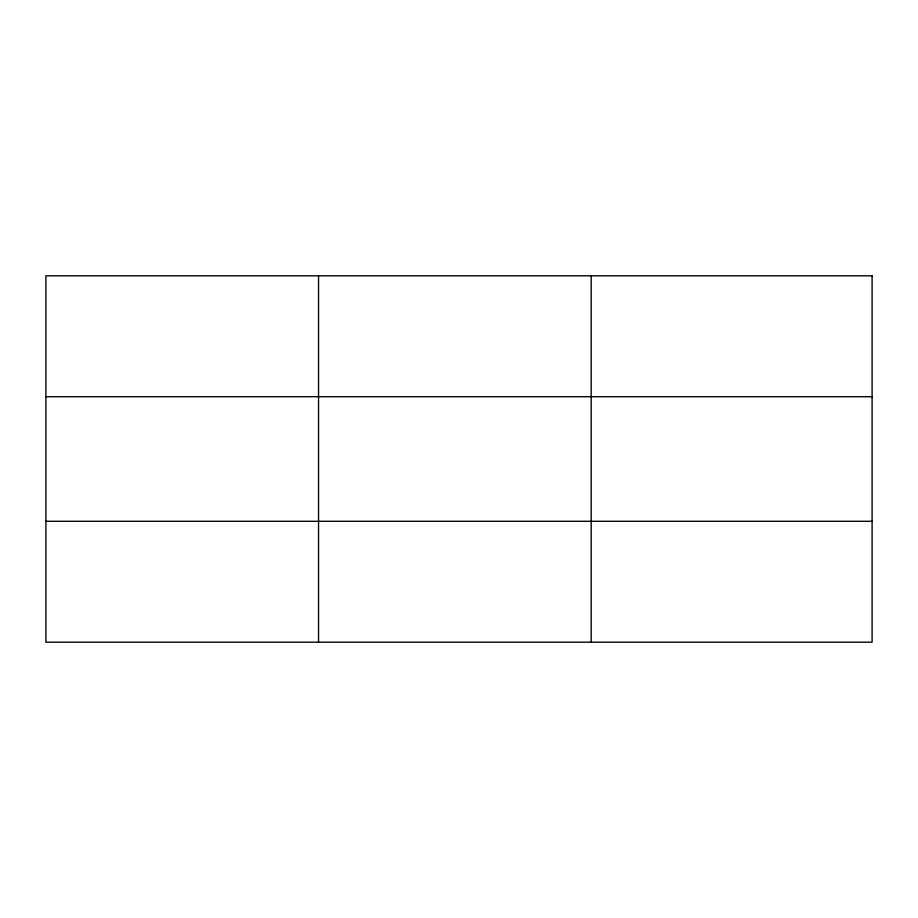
<?xml version="1.0" encoding="UTF-8"?>
<svg xmlns="http://www.w3.org/2000/svg" width="918" height="918" viewBox="0 0 918 918"><rect width="100%" height="100%" fill="white"/><g stroke="black" fill="none" stroke-linecap="round" stroke-linejoin="round"><path stroke-width="1.38" d="M318.546 275.813L318.546 642.187M591.192 275.813L591.192 642.187M45.9 396.714L872.1 396.714M45.9 521.286L872.1 521.286M872.1 275.813L872.1 642.187L45.9 642.187L45.9 275.813L872.1 275.813"/></g></svg>
